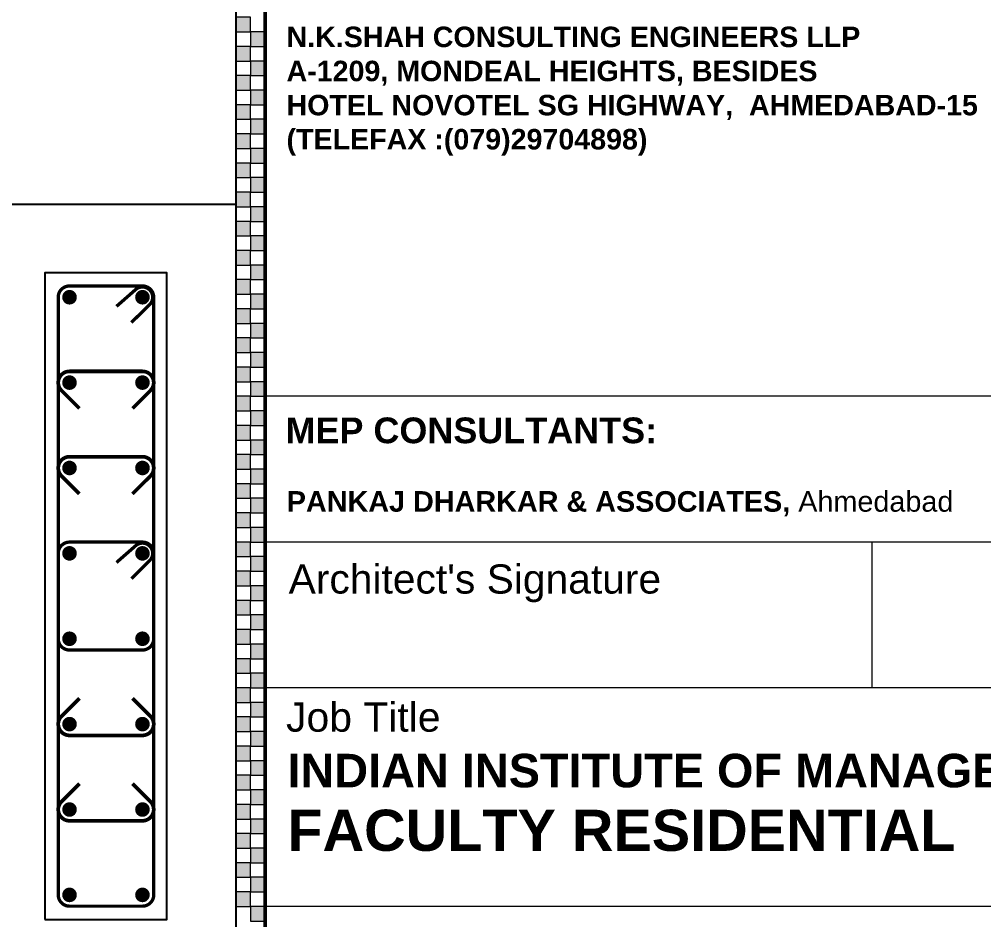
# Model space of a CAD drawing. Extents: x -200722 to 834823, y -494970 to 88783.
# Drawn here: x 410812 to 418084, y -94999 to -88204 of the extents above; entities that cross this region are included whole.
import ezdxf

# ---------------------------------------------------------------- set-up
doc = ezdxf.new("R2010")
doc.units = 0
doc.header["$LTSCALE"] = 100
doc.header["$MEASUREMENT"] = 0
doc.layers.get('0').update_dxf_attribs({"linetype": 'CONTINUOUS'})
for name, color, linetype in [('5', 4, 'CONTINUOUS'), ('COL. SHED. STEEL.', 6, 'CONTINUOUS'), ('column', 240, 'CONTINUOUS'), ('STEEL', 6, 'CONTINUOUS')]:
    doc.layers.add(name, color=color, linetype=linetype)
doc.layers.add('9_TITLE TEXT', color=7, linetype='CONTINUOUS', lineweight=20)
doc.styles.add('SANSSERIF', font='SAS_____.pfb', dxfattribs={"height": 325})
doc.styles.add('TITLES', font='arial.ttf')

# ---------------------------------------------------------------- blocks, each defined once
blk = doc.blocks.new('TITLE CHAIN')
at = {"layer": '9_TITLE TEXT'}
h = blk.add_hatch(color=256, dxfattribs=at)
h.dxf.hatch_style = 1
h.paths.add_polyline_path([(0, -437.625), (1, -437.625), (1, -436.625), (0, -436.625)])
h = blk.add_hatch(color=256, dxfattribs=at)
h.dxf.hatch_style = 1
h.paths.add_polyline_path([(1, -438.625), (2, -438.625), (2, -437.625), (1, -437.625)])
h = blk.add_hatch(color=256, dxfattribs=at)
h.dxf.hatch_style = 1
h.paths.add_polyline_path([(0, -439.625), (1, -439.625), (1, -438.625), (0, -438.625)])
h = blk.add_hatch(color=256, dxfattribs=at)
h.dxf.hatch_style = 1
h.paths.add_polyline_path([(1, -440.625), (2, -440.625), (2, -439.625), (1, -439.625)])
h = blk.add_hatch(color=256, dxfattribs=at)
h.dxf.hatch_style = 1
h.paths.add_polyline_path([(0, -441.625), (1, -441.625), (1, -440.625), (0, -440.625)])
h = blk.add_hatch(color=256, dxfattribs=at)
h.dxf.hatch_style = 1
h.paths.add_polyline_path([(1, -442.625), (2, -442.625), (2, -441.625), (1, -441.625)])
h = blk.add_hatch(color=256, dxfattribs=at)
h.dxf.hatch_style = 1
h.paths.add_polyline_path([(0, -443.625), (1, -443.625), (1, -442.625), (0, -442.625)])
h = blk.add_hatch(color=256, dxfattribs=at)
h.dxf.hatch_style = 1
h.paths.add_polyline_path([(1, -444.625), (2, -444.625), (2, -443.625), (1, -443.625)])
h = blk.add_hatch(color=256, dxfattribs=at)
h.dxf.hatch_style = 1
h.paths.add_polyline_path([(0, -445.625), (1, -445.625), (1, -444.625), (0, -444.625)])
h = blk.add_hatch(color=256, dxfattribs=at)
h.dxf.hatch_style = 1
h.paths.add_polyline_path([(1, -446.625), (2, -446.625), (2, -445.625), (1, -445.625)])
h = blk.add_hatch(color=256, dxfattribs=at)
h.dxf.hatch_style = 1
h.paths.add_polyline_path([(0, -447.625), (1, -447.625), (1, -446.625), (0, -446.625)])
h = blk.add_hatch(color=256, dxfattribs=at)
h.dxf.hatch_style = 1
h.paths.add_polyline_path([(1, -448.625), (2, -448.625), (2, -447.625), (1, -447.625)])
h = blk.add_hatch(color=256, dxfattribs=at)
h.dxf.hatch_style = 1
h.paths.add_polyline_path([(0, -449.625), (1, -449.625), (1, -448.625), (0, -448.625)])
h = blk.add_hatch(color=256, dxfattribs=at)
h.dxf.hatch_style = 1
h.paths.add_polyline_path([(1, -450.625), (2, -450.625), (2, -449.625), (1, -449.625)])
h = blk.add_hatch(color=256, dxfattribs=at)
h.dxf.hatch_style = 1
h.paths.add_polyline_path([(0, -451.625), (1, -451.625), (1, -450.625), (0, -450.625)])
h = blk.add_hatch(color=256, dxfattribs=at)
h.dxf.hatch_style = 1
h.paths.add_polyline_path([(1, -452.625), (2, -452.625), (2, -451.625), (1, -451.625)])
h = blk.add_hatch(color=256, dxfattribs=at)
h.dxf.hatch_style = 1
h.paths.add_polyline_path([(0, -453.625), (1, -453.625), (1, -452.625), (0, -452.625)])
h = blk.add_hatch(color=256, dxfattribs=at)
h.dxf.hatch_style = 1
h.paths.add_polyline_path([(1, -454.625), (2, -454.625), (2, -453.625), (1, -453.625)])
h = blk.add_hatch(color=256, dxfattribs=at)
h.dxf.hatch_style = 1
h.paths.add_polyline_path([(0, -455.625), (1, -455.625), (1, -454.625), (0, -454.625)])
h = blk.add_hatch(color=256, dxfattribs=at)
h.dxf.hatch_style = 1
h.paths.add_polyline_path([(1, -456.625), (2, -456.625), (2, -455.625), (1, -455.625)])
h = blk.add_hatch(color=256, dxfattribs=at)
h.dxf.hatch_style = 1
h.paths.add_polyline_path([(0, -457.625), (1, -457.625), (1, -456.625), (0, -456.625)])
h = blk.add_hatch(color=256, dxfattribs=at)
h.dxf.hatch_style = 1
h.paths.add_polyline_path([(1, -458.625), (2, -458.625), (2, -457.625), (1, -457.625)])
h = blk.add_hatch(color=256, dxfattribs=at)
h.dxf.hatch_style = 1
h.paths.add_polyline_path([(0, -459.625), (1, -459.625), (1, -458.625), (0, -458.625)])
h = blk.add_hatch(color=256, dxfattribs=at)
h.dxf.hatch_style = 1
h.paths.add_polyline_path([(1, -460.625), (2, -460.625), (2, -459.625), (1, -459.625)])
h = blk.add_hatch(color=256, dxfattribs=at)
h.dxf.hatch_style = 1
h.paths.add_polyline_path([(0, -461.625), (1, -461.625), (1, -460.625), (0, -460.625)])
h = blk.add_hatch(color=256, dxfattribs=at)
h.dxf.hatch_style = 1
h.paths.add_polyline_path([(1, -462.625), (2, -462.625), (2, -461.625), (1, -461.625)])
h = blk.add_hatch(color=256, dxfattribs=at)
h.dxf.hatch_style = 1
h.paths.add_polyline_path([(0, -463.625), (1, -463.625), (1, -462.625), (0, -462.625)])
h = blk.add_hatch(color=256, dxfattribs=at)
h.dxf.hatch_style = 1
h.paths.add_polyline_path([(1, -464.625), (2, -464.625), (2, -463.625), (1, -463.625)])
h = blk.add_hatch(color=256, dxfattribs=at)
h.dxf.hatch_style = 1
h.paths.add_polyline_path([(0, -465.625), (1, -465.625), (1, -464.625), (0, -464.625)])
h = blk.add_hatch(color=256, dxfattribs=at)
h.dxf.hatch_style = 1
h.paths.add_polyline_path([(1, -466.625), (2, -466.625), (2, -465.625), (1, -465.625)])
h = blk.add_hatch(color=256, dxfattribs=at)
h.dxf.hatch_style = 1
h.paths.add_polyline_path([(0, -467.625), (1, -467.625), (1, -466.625), (0, -466.625)])
h = blk.add_hatch(color=256, dxfattribs=at)
h.dxf.hatch_style = 1
h.paths.add_polyline_path([(1, -468.625), (2, -468.625), (2, -467.625), (1, -467.625)])
h = blk.add_hatch(color=256, dxfattribs=at)
h.dxf.hatch_style = 1
h.paths.add_polyline_path([(0, -469.625), (1, -469.625), (1, -468.625), (0, -468.625)])
h = blk.add_hatch(color=256, dxfattribs=at)
h.dxf.hatch_style = 1
h.paths.add_polyline_path([(1, -470.625), (2, -470.625), (2, -469.625), (1, -469.625)])
h = blk.add_hatch(color=256, dxfattribs=at)
h.dxf.hatch_style = 1
h.paths.add_polyline_path([(0, -471.625), (1, -471.625), (1, -470.625), (0, -470.625)])
h = blk.add_hatch(color=256, dxfattribs=at)
h.dxf.hatch_style = 1
h.paths.add_polyline_path([(1, -472.625), (2, -472.625), (2, -471.625), (1, -471.625)])
h = blk.add_hatch(color=256, dxfattribs=at)
h.dxf.hatch_style = 1
h.paths.add_polyline_path([(0, -473.625), (1, -473.625), (1, -472.625), (0, -472.625)])
h = blk.add_hatch(color=256, dxfattribs=at)
h.dxf.hatch_style = 1
h.paths.add_polyline_path([(1, -474.625), (2, -474.625), (2, -473.625), (1, -473.625)])
h = blk.add_hatch(color=256, dxfattribs=at)
h.dxf.hatch_style = 1
h.paths.add_polyline_path([(0, -475.625), (1, -475.625), (1, -474.625), (0, -474.625)])
h = blk.add_hatch(color=256, dxfattribs=at)
h.dxf.hatch_style = 1
h.paths.add_polyline_path([(1, -476.625), (2, -476.625), (2, -475.625), (1, -475.625)])
h = blk.add_hatch(color=256, dxfattribs=at)
h.dxf.hatch_style = 1
h.paths.add_polyline_path([(0, -477.625), (1, -477.625), (1, -476.625), (0, -476.625)])
h = blk.add_hatch(color=256, dxfattribs=at)
h.dxf.hatch_style = 1
h.paths.add_polyline_path([(1, -478.625), (2, -478.625), (2, -477.625), (1, -477.625)])
h = blk.add_hatch(color=256, dxfattribs=at)
h.dxf.hatch_style = 1
h.paths.add_polyline_path([(0, -479.625), (1, -479.625), (1, -478.625), (0, -478.625)])
h = blk.add_hatch(color=256, dxfattribs=at)
h.dxf.hatch_style = 1
h.paths.add_polyline_path([(1, -480.625), (2, -480.625), (2, -479.625), (1, -479.625)])
h = blk.add_hatch(color=256, dxfattribs=at)
h.dxf.hatch_style = 1
h.paths.add_polyline_path([(0, -481.625), (1, -481.625), (1, -480.625), (0, -480.625)])
h = blk.add_hatch(color=256, dxfattribs=at)
h.dxf.hatch_style = 1
h.paths.add_polyline_path([(1, -482.625), (2, -482.625), (2, -481.625), (1, -481.625)])
h = blk.add_hatch(color=256, dxfattribs=at)
h.dxf.hatch_style = 1
h.paths.add_polyline_path([(0, -483.625), (1, -483.625), (1, -482.625), (0, -482.625)])
h = blk.add_hatch(color=256, dxfattribs=at)
h.dxf.hatch_style = 1
h.paths.add_polyline_path([(1, -484.625), (2, -484.625), (2, -483.625), (1, -483.625)])
h = blk.add_hatch(color=256, dxfattribs=at)
h.dxf.hatch_style = 1
h.paths.add_polyline_path([(0, -485.625), (1, -485.625), (1, -484.625), (0, -484.625)])
h = blk.add_hatch(color=256, dxfattribs=at)
h.dxf.hatch_style = 1
h.paths.add_polyline_path([(1, -486.625), (2, -486.625), (2, -485.625), (1, -485.625)])
h = blk.add_hatch(color=256, dxfattribs=at)
h.dxf.hatch_style = 1
h.paths.add_polyline_path([(0, -487.625), (1, -487.625), (1, -486.625), (0, -486.625)])
h = blk.add_hatch(color=256, dxfattribs=at)
h.dxf.hatch_style = 1
h.paths.add_polyline_path([(1, -488.625), (2, -488.625), (2, -487.625), (1, -487.625)])
h = blk.add_hatch(color=256, dxfattribs=at)
h.dxf.hatch_style = 1
h.paths.add_polyline_path([(0, -489.625), (1, -489.625), (1, -488.625), (0, -488.625)])
h = blk.add_hatch(color=256, dxfattribs=at)
h.dxf.hatch_style = 1
h.paths.add_polyline_path([(1, -490.625), (2, -490.625), (2, -489.625), (1, -489.625)])
h = blk.add_hatch(color=256, dxfattribs=at)
h.dxf.hatch_style = 1
h.paths.add_polyline_path([(0, -491.625), (1, -491.625), (1, -490.625), (0, -490.625)])
h = blk.add_hatch(color=256, dxfattribs=at)
h.dxf.hatch_style = 1
h.paths.add_polyline_path([(1, -492.625), (2, -492.625), (2, -491.625), (1, -491.625)])
h = blk.add_hatch(color=256, dxfattribs=at)
h.dxf.hatch_style = 1
h.paths.add_polyline_path([(0, -493.625), (1, -493.625), (1, -492.625), (0, -492.625)])
h = blk.add_hatch(color=256, dxfattribs=at)
h.dxf.hatch_style = 1
h.paths.add_polyline_path([(1, -494.625), (2, -494.625), (2, -493.625), (1, -493.625)])
h = blk.add_hatch(color=256, dxfattribs=at)
h.dxf.hatch_style = 1
h.paths.add_polyline_path([(0, -495.625), (1, -495.625), (1, -494.625), (0, -494.625)])
h = blk.add_hatch(color=256, dxfattribs=at)
h.dxf.hatch_style = 1
h.paths.add_polyline_path([(1, -496.625), (2, -496.625), (2, -495.625), (1, -495.625)])
h = blk.add_hatch(color=256, dxfattribs=at)
h.dxf.hatch_style = 1
h.paths.add_polyline_path([(0, -497.625), (1, -497.625), (1, -496.625), (0, -496.625)])
h = blk.add_hatch(color=256, dxfattribs=at)
h.dxf.hatch_style = 1
h.paths.add_polyline_path([(1, -498.625), (2, -498.625), (2, -497.625), (1, -497.625)])
for p, q in [((0, -584), (0, 0)), ((2, -584), (2, 0))]:
    blk.add_line(p, q, dxfattribs=at)
for points in [[(0, -437.625), (1, -437.625), (1, -436.625), (0, -436.625)], [(1, -438.625), (2, -438.625), (2, -437.625), (1, -437.625)], [(0, -439.625), (1, -439.625), (1, -438.625), (0, -438.625)], [(1, -440.625), (2, -440.625), (2, -439.625), (1, -439.625)], [(0, -441.625), (1, -441.625), (1, -440.625), (0, -440.625)], [(1, -442.625), (2, -442.625), (2, -441.625), (1, -441.625)], [(0, -443.625), (1, -443.625), (1, -442.625), (0, -442.625)], [(1, -444.625), (2, -444.625), (2, -443.625), (1, -443.625)], [(0, -445.625), (1, -445.625), (1, -444.625), (0, -444.625)], [(1, -446.625), (2, -446.625), (2, -445.625), (1, -445.625)], [(0, -447.625), (1, -447.625), (1, -446.625), (0, -446.625)], [(1, -448.625), (2, -448.625), (2, -447.625), (1, -447.625)], [(0, -449.625), (1, -449.625), (1, -448.625), (0, -448.625)], [(1, -450.625), (2, -450.625), (2, -449.625), (1, -449.625)], [(0, -451.625), (1, -451.625), (1, -450.625), (0, -450.625)], [(1, -452.625), (2, -452.625), (2, -451.625), (1, -451.625)], [(0, -453.625), (1, -453.625), (1, -452.625), (0, -452.625)], [(1, -454.625), (2, -454.625), (2, -453.625), (1, -453.625)], [(0, -455.625), (1, -455.625), (1, -454.625), (0, -454.625)], [(1, -456.625), (2, -456.625), (2, -455.625), (1, -455.625)], [(0, -457.625), (1, -457.625), (1, -456.625), (0, -456.625)], [(1, -458.625), (2, -458.625), (2, -457.625), (1, -457.625)], [(0, -459.625), (1, -459.625), (1, -458.625), (0, -458.625)], [(1, -460.625), (2, -460.625), (2, -459.625), (1, -459.625)], [(0, -461.625), (1, -461.625), (1, -460.625), (0, -460.625)], [(1, -462.625), (2, -462.625), (2, -461.625), (1, -461.625)], [(0, -463.625), (1, -463.625), (1, -462.625), (0, -462.625)], [(1, -464.625), (2, -464.625), (2, -463.625), (1, -463.625)], [(0, -465.625), (1, -465.625), (1, -464.625), (0, -464.625)], [(1, -466.625), (2, -466.625), (2, -465.625), (1, -465.625)], [(0, -467.625), (1, -467.625), (1, -466.625), (0, -466.625)], [(1, -468.625), (2, -468.625), (2, -467.625), (1, -467.625)], [(0, -469.625), (1, -469.625), (1, -468.625), (0, -468.625)], [(1, -470.625), (2, -470.625), (2, -469.625), (1, -469.625)], [(0, -471.625), (1, -471.625), (1, -470.625), (0, -470.625)], [(1, -472.625), (2, -472.625), (2, -471.625), (1, -471.625)], [(0, -473.625), (1, -473.625), (1, -472.625), (0, -472.625)], [(1, -474.625), (2, -474.625), (2, -473.625), (1, -473.625)], [(0, -475.625), (1, -475.625), (1, -474.625), (0, -474.625)], [(1, -476.625), (2, -476.625), (2, -475.625), (1, -475.625)], [(0, -477.625), (1, -477.625), (1, -476.625), (0, -476.625)], [(1, -478.625), (2, -478.625), (2, -477.625), (1, -477.625)], [(0, -479.625), (1, -479.625), (1, -478.625), (0, -478.625)], [(1, -480.625), (2, -480.625), (2, -479.625), (1, -479.625)], [(0, -481.625), (1, -481.625), (1, -480.625), (0, -480.625)], [(1, -482.625), (2, -482.625), (2, -481.625), (1, -481.625)], [(0, -483.625), (1, -483.625), (1, -482.625), (0, -482.625)], [(1, -484.625), (2, -484.625), (2, -483.625), (1, -483.625)], [(0, -485.625), (1, -485.625), (1, -484.625), (0, -484.625)], [(1, -486.625), (2, -486.625), (2, -485.625), (1, -485.625)], [(0, -487.625), (1, -487.625), (1, -486.625), (0, -486.625)], [(1, -488.625), (2, -488.625), (2, -487.625), (1, -487.625)], [(0, -489.625), (1, -489.625), (1, -488.625), (0, -488.625)], [(1, -490.625), (2, -490.625), (2, -489.625), (1, -489.625)], [(0, -491.625), (1, -491.625), (1, -490.625), (0, -490.625)], [(1, -492.625), (2, -492.625), (2, -491.625), (1, -491.625)], [(0, -493.625), (1, -493.625), (1, -492.625), (0, -492.625)], [(1, -494.625), (2, -494.625), (2, -493.625), (1, -493.625)], [(0, -495.625), (1, -495.625), (1, -494.625), (0, -494.625)], [(1, -496.625), (2, -496.625), (2, -495.625), (1, -495.625)], [(0, -497.625), (1, -497.625), (1, -496.625), (0, -496.625)], [(1, -498.625), (2, -498.625), (2, -497.625), (1, -497.625)]]:
    blk.add_lwpolyline(points, close=True, dxfattribs=at)

msp = doc.modelspace()

# ---------------------------------------------------------------- linework, layer by layer
at = {"color": 18, "ltscale": 0.4, "true_color": 0x000000}
msp.add_line((412666.4, -91049.1), (412666.4, -88329.9), dxfattribs=at)
at = {"layer": '5', "color": 7, "lineweight": -2}
for p, q in [((412446.4, -104400.4), (412446.4, -55100.4)), ((330496.4, -89600.4), (412446.4, -89600.4))]:
    msp.add_line(p, q, dxfattribs=at)
at = {"layer": '9_TITLE TEXT', "color": 18, "true_color": 0x000000}
for p, q in [((412446.4, -103699.1), (412446.4, -40160.4)), ((421906.4, -91049.1), (412666.4, -91049.1)), ((421906.4, -92149.1), (412666.4, -92149.1)), ((417243.7, -93249.1), (417243.7, -92149.1)), ((421906.4, -93249.1), (412666.4, -93249.1)), ((421906.4, -94899.1), (412666.4, -94899.1))]:
    msp.add_line(p, q, dxfattribs=at)
at = {"layer": '9_TITLE TEXT', "color": 18, "lineweight": 50, "true_color": 0x000000}
msp.add_lwpolyline([(421906.4, -104400.4), (412666.4, -104400.4), (412666.4, -40160.4), (421906.4, -40160.4)], close=True, dxfattribs=at)
at = {"layer": 'COL. SHED. STEEL.', "color": 140, "linetype": 'Continuous', "const_width": 25}
msp.add_lwpolyline([(411190.6, -92963.9), (411740.6, -92963.9, 0.414214), (411825.6, -92878.9), (411825.6, -92234.6, 0.414214), (411740.6, -92149.6), (411190.6, -92149.6, 0.414214), (411105.6, -92234.6), (411105.6, -92878.9, 0.414214)], format="xyb", close=True, dxfattribs=at)
msp.add_lwpolyline([(411657.4, -92425.5), (411799.5, -92284.8, 0.927528), (411689.9, -92176.2), (411544.8, -92303.5)], format="xyb", dxfattribs=at)
at = {"layer": 'column', "color": 4, "linetype": 'Continuous'}
msp.add_lwpolyline([(411005.6, -94996.8), (411925.6, -94996.8), (411925.6, -90116.8), (411005.6, -90116.8)], close=True, dxfattribs=at)
at = {"layer": 'STEEL', "color": 18, "true_color": 0x000000, "const_width": 25}
msp.add_lwpolyline([(411190.6, -94896.8), (411740.6, -94896.8, 0.414214), (411825.6, -94811.8), (411825.6, -90301.8, 0.414214), (411740.6, -90216.8), (411190.6, -90216.8, 0.414214), (411105.6, -90301.8), (411105.6, -94811.8, 0.414214)], format="xyb", close=True, dxfattribs=at)
at = {"layer": 'STEEL', "color": 18, "linetype": 'Continuous', "true_color": 0x000000, "const_width": 55}
for points in [[(411190.6, -90274.3, -1), (411190.6, -90329.3, -1)], [(411740.6, -90274.3, 1), (411740.6, -90329.3, 1)], [(411190.6, -90973.5, 1), (411190.6, -90918.5, 1)], [(411740.6, -90973.5, -1), (411740.6, -90918.5, -1)], [(411190.6, -91617.8, 1), (411190.6, -91562.8, 1)], [(411740.6, -91617.8, -1), (411740.6, -91562.8, -1)], [(411190.6, -92262.1, 1), (411190.6, -92207.1, 1)], [(411740.6, -92262.1, -1), (411740.6, -92207.1, -1)], [(411190.6, -92906.4, 1), (411190.6, -92851.4, 1)], [(411740.6, -92906.4, -1), (411740.6, -92851.4, -1)], [(411190.6, -93550.7, 1), (411190.6, -93495.7, 1)], [(411740.6, -93550.7, -1), (411740.6, -93495.7, -1)], [(411190.6, -94195, 1), (411190.6, -94140, 1)], [(411740.6, -94195, -1), (411740.6, -94140, -1)], [(411190.6, -94839.3, 1), (411190.6, -94784.3, 1)], [(411740.6, -94839.3, -1), (411740.6, -94784.3, -1)]]:
    msp.add_lwpolyline(points, format="xyb", close=True, dxfattribs=at)
at = {"layer": 'STEEL', "color": 18, "true_color": 0x000000, "const_width": 25}
msp.add_lwpolyline([(411657.4, -90492.6), (411799.5, -90351.9, 0.927528), (411689.9, -90243.3), (411544.8, -90370.7)], format="xyb", dxfattribs=at)
at = {"layer": 'STEEL', "color": 40}
for points in [[(411265.5, -91141.2, 28, 28, 0), (411130.5, -91006.1, 28, 28, -0.668179), (411190.6, -90861, 28, 28, 0), (411740.6, -90861, 28, 28, -0.668179), (411800.7, -91006.1, 28, 28, 0), (411665.6, -91141.2, 0, 0, 0)], [(411265.5, -91785.5, 28, 28, 0), (411130.5, -91650.4, 28, 28, -0.668179), (411190.6, -91505.3, 28, 28, 0), (411740.6, -91505.3, 28, 28, -0.668179), (411800.7, -91650.4, 28, 28, 0), (411665.6, -91785.5, 0, 0, 0)], [(411265.5, -93328, 28, 28, 0), (411130.5, -93463.1, 28, 28, 0.668179), (411190.6, -93608.2, 28, 28, 0), (411740.6, -93608.2, 28, 28, 0.668179), (411800.7, -93463.1, 28, 28, 0), (411665.6, -93328, 0, 0, 0)], [(411265.5, -93972.3, 28, 28, 0), (411130.5, -94107.4, 28, 28, 0.668179), (411190.6, -94252.5, 28, 28, 0), (411740.6, -94252.5, 28, 28, 0.668179), (411800.7, -94107.4, 28, 28, 0), (411665.6, -93972.3, 0, 0, 0)]]:
    msp.add_lwpolyline(points, format="xyseb", dxfattribs=at)

# ---------------------------------------------------------------- block references
at = {"color": 18, "true_color": 0x000000, "xscale": 110, "yscale": 110, "zscale": 110}
msp.add_blockref('TITLE CHAIN', (412446.4, -40160.4), dxfattribs=at)

# ---------------------------------------------------------------- texts
at = {"layer": '9_TITLE TEXT', "color": 18, "linetype": 'ByBlock', "true_color": 0x000000, "style": 'TITLES'}
msp.add_text('Job Title', height=220.63, dxfattribs=at).set_placement((412823.8, -93580.1))
at = {"layer": '9_TITLE TEXT', "color": 18, "true_color": 0x000000, "attachment_point": 1}
for s, insert, char_height, width, style in [('\\pxsm1,ql;{\\fArial|b1|i0|c0|p34;\\H0.69613x;N.K.SHAH CONSULTING ENGINEERS LLP\\PA-1209, MONDEAL HEIGHTS, BESIDES \\PHOTEL NOVOTEL SG HIGHWAY,  AHMEDABAD-15 \\P(TELEFAX :(079)29704898)}', (412827.1, -88259.8), 221.852, 9634.887, 'SANSSERIF'), ('{\\fArial|b0|i0|c0|p34;\\P\\pxsm1;\\fArial|b1|i0|c0|p34;\\H0.69613x;PANKAJ DHARKAR & ASSOCIATES, \\fArial|b0|i0|c0|p34;Ahmedabad}', (412828.8, -91393), 223.105, 9689.289, 'SANSSERIF'), ('{\\fArial|b1|i0|c0|p34;\\H0.93086x;INDIAN INSTITUTE OF MANAGEMENT AHMEDABAD\\H1.0743x; \\H1.1428x;FACULTY RESIDENTIAL}', (412833.7, -93747.2), 271.7906, 8965.505, 'TITLES')]:
    msp.add_mtext(s, dxfattribs=dict(at, insert=insert, char_height=char_height, width=width, style=style))
at = {"layer": '9_TITLE TEXT', "color": 18, "lineweight": 25, "true_color": 0x000000, "insert": (412819.4, -91209.3), "char_height": 194.136, "width": 7813.359, "attachment_point": 1, "style": 'TITLES'}
msp.add_mtext('{\\fArial|b1|i0|c0|p34;MEP CONSULTANTS:}', dxfattribs=at)
at = {"layer": '9_TITLE TEXT', "color": 18, "linetype": 'ByBlock', "true_color": 0x000000, "insert": (412843.1, -92317.9), "char_height": 220, "width": 4400.628, "attachment_point": 1, "style": 'TITLES'}
msp.add_mtext("Architect's Signature", dxfattribs=at)

doc.saveas('drawing.dxf')
